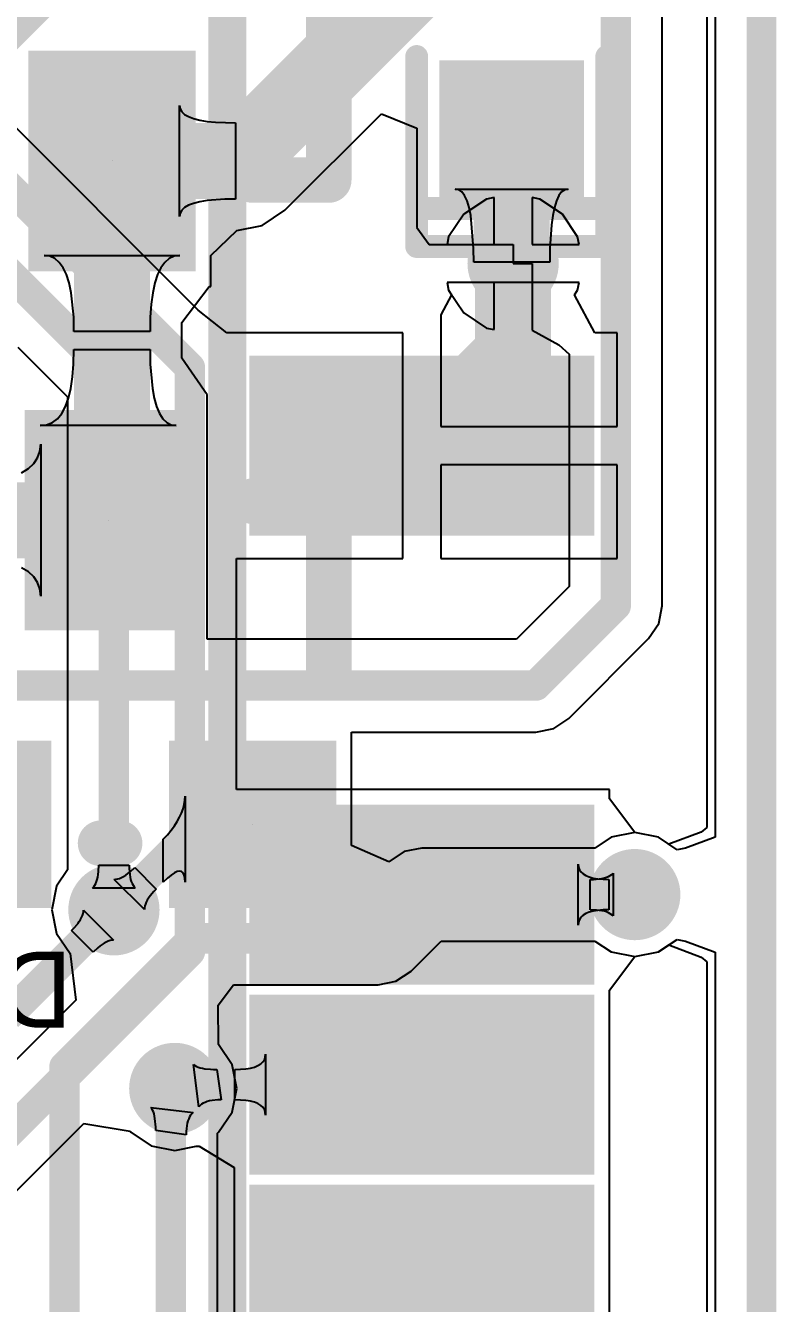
# Model space of a CAD drawing. Header units: millimetres. Extents: x -48 to 118, y -9 to 132.
# Drawn here: x 112.92 to 117.94, y 80.07 to 88.61 of the extents above; entities that cross this region are included whole.
import ezdxf

# ---------------------------------------------------------------- set-up
doc = ezdxf.new("R2010")
doc.units = ezdxf.units.MM
for name, color, linetype in [('BottomLayer', 5, 'Continuous'), ('BottomOverlay', 54, 'Continuous'), ('BottomPaste', 16, 'Continuous'), ('BottomSolder', 6, 'Continuous'), ('KeepOutLayer', 6, 'Continuous'), ('MultiLayer', 9, 'Continuous'), ('PadHoleLayer', 156, 'Continuous'), ('TopLayer', 1, 'Continuous'), ('TopOverlay', 2, 'Continuous'), ('TopPaste', 8, 'Continuous'), ('TopSolder', 216, 'Continuous'), ('ViaHoleLayer', 16, 'Continuous')]:
    doc.layers.add(name, color=color, linetype=linetype)

# ---------------------------------------------------------------- blocks, each defined once
blk = doc.blocks.new('U_SOT_23_3_B_45')
at = {"layer": 'BottomLayer'}
for points in [[(-0.4572, -0.4572), (0.4572, -0.4572), (-0.4572, 0.4572), (0.4572, 0.4572)], [(1.4478, -0.4572), (2.3622, -0.4572), (1.4478, 0.4572), (2.3622, 0.4572)], [(0.508, -2.667), (1.4224, -2.667), (0.508, -1.397), (1.4224, -1.397)]]:
    blk.add_solid(points, dxfattribs=at)
at = {"layer": 'BottomOverlay', "const_width": 0.3048}
for points in [[(0.889, 0.127), (1.016, 0.127)], [(-0.508, -2.159), (-0.508, -1.016)], [(2.413, -2.159), (2.413, -1.016)], [(-0.508, -2.159), (0, -2.159)], [(1.905, -2.159), (2.413, -2.159)]]:
    blk.add_lwpolyline(points, dxfattribs=at)
at = {"layer": 'BottomOverlay', "const_width": 0.1524}
for points in [[(0.8128, 0.127, 1), (0.9652, 0.127, 1)], [(0.9398, 0.127, 1), (1.0922, 0.127, 1)], [(-0.5842, -1.016, 1), (-0.4318, -1.016, 1)], [(2.3368, -1.016, 1), (2.4892, -1.016, 1)], [(-0.5842, -2.159, 1), (-0.4318, -2.159, 1)], [(-0.5842, -2.159, 1), (-0.4318, -2.159, 1)], [(-0.0762, -2.159, 1), (0.0762, -2.159, 1)], [(1.8288, -2.159, 1), (1.9812, -2.159, 1)], [(2.3368, -2.159, 1), (2.4892, -2.159, 1)], [(2.3368, -2.159, 1), (2.4892, -2.159, 1)]]:
    blk.add_lwpolyline(points, format="xyb", close=True, dxfattribs=at)
at = {"layer": 'BottomPaste'}
for points in [[(-0.4572, -0.4572), (0.4572, -0.4572), (-0.4572, 0.4572), (0.4572, 0.4572)], [(1.4478, -0.4572), (2.3622, -0.4572), (1.4478, 0.4572), (2.3622, 0.4572)], [(0.508, -2.667), (1.4224, -2.667), (0.508, -1.397), (1.4224, -1.397)]]:
    blk.add_solid(points, dxfattribs=at)
at = {"layer": 'BottomSolder'}
for points in [[(-0.5588, -0.5588), (0.5588, -0.5588), (-0.5588, 0.5588), (0.5588, 0.5588)], [(1.3462, -0.5588), (2.4638, -0.5588), (1.3462, 0.5588), (2.4638, 0.5588)], [(0.4064, -2.7686), (1.524, -2.7686), (0.4064, -1.2954), (1.524, -1.2954)]]:
    blk.add_solid(points, dxfattribs=at)
at = {"layer": 'PadHoleLayer'}
for points in [[(0, 0), (0, 0), (0, 0), (0, 0)], [(1.905, 0), (1.905, 0), (1.905, 0), (1.905, 0)], [(0.9652, -2.032), (0.9652, -2.032), (0.9652, -2.032), (0.9652, -2.032)]]:
    blk.add_lwpolyline(points, close=True, dxfattribs=at)
blk = doc.blocks.new('U_SOT_23_3_B_46')
at = {"layer": 'BottomLayer'}
for points in [[(-0.4572, -0.4572), (0.4572, -0.4572), (-0.4572, 0.4572), (0.4572, 0.4572)], [(1.4478, -0.4572), (2.3622, -0.4572), (1.4478, 0.4572), (2.3622, 0.4572)], [(0.508, -2.667), (1.4224, -2.667), (0.508, -1.397), (1.4224, -1.397)]]:
    blk.add_solid(points, dxfattribs=at)
at = {"layer": 'BottomOverlay', "const_width": 0.3048}
for points in [[(1.016, 0.127), (0.889, 0.127)], [(-0.508, -1.016), (-0.508, -2.159)], [(2.413, -1.016), (2.413, -2.159)], [(0, -2.159), (-0.508, -2.159)], [(2.413, -2.159), (1.905, -2.159)]]:
    blk.add_lwpolyline(points, dxfattribs=at)
at = {"layer": 'BottomOverlay', "const_width": 0.1524}
for points in [[(0.8128, 0.127, 1), (0.9652, 0.127, 1)], [(0.9398, 0.127, 1), (1.0922, 0.127, 1)], [(-0.5842, -1.016, 1), (-0.4318, -1.016, 1)], [(2.3368, -1.016, 1), (2.4892, -1.016, 1)], [(-0.5842, -2.159, 1), (-0.4318, -2.159, 1)], [(-0.5842, -2.159, 1), (-0.4318, -2.159, 1)], [(-0.0762, -2.159, 1), (0.0762, -2.159, 1)], [(1.8288, -2.159, 1), (1.9812, -2.159, 1)], [(2.3368, -2.159, 1), (2.4892, -2.159, 1)], [(2.3368, -2.159, 1), (2.4892, -2.159, 1)]]:
    blk.add_lwpolyline(points, format="xyb", close=True, dxfattribs=at)
at = {"layer": 'BottomPaste'}
for points in [[(-0.4572, -0.4572), (0.4572, -0.4572), (-0.4572, 0.4572), (0.4572, 0.4572)], [(1.4478, -0.4572), (2.3622, -0.4572), (1.4478, 0.4572), (2.3622, 0.4572)], [(0.508, -2.667), (1.4224, -2.667), (0.508, -1.397), (1.4224, -1.397)]]:
    blk.add_solid(points, dxfattribs=at)
at = {"layer": 'BottomSolder'}
for points in [[(-0.5588, -0.5588), (0.5588, -0.5588), (-0.5588, 0.5588), (0.5588, 0.5588)], [(1.3462, -0.5588), (2.4638, -0.5588), (1.3462, 0.5588), (2.4638, 0.5588)], [(0.4064, -2.7686), (1.524, -2.7686), (0.4064, -1.2954), (1.524, -1.2954)]]:
    blk.add_solid(points, dxfattribs=at)
at = {"layer": 'PadHoleLayer'}
for points in [[(0, 0), (0, 0), (0, 0), (0, 0)], [(1.905, 0), (1.905, 0), (1.905, 0), (1.905, 0)], [(0.9652, -2.032), (0.9652, -2.032), (0.9652, -2.032), (0.9652, -2.032)]]:
    blk.add_lwpolyline(points, close=True, dxfattribs=at)
blk = doc.blocks.new('D_LED0603G_B_47')
at = {"layer": 'BottomLayer'}
for points in [[(-0.381, -0.381), (0.381, -0.381), (-0.381, 0.381), (0.381, 0.381)], [(1.143, -0.381), (1.905, -0.381), (1.143, 0.381), (1.905, 0.381)]]:
    blk.add_solid(points, dxfattribs=at)
at = {"layer": 'BottomOverlay', "const_width": 0.1524}
for points in [[(-0.635, -0.635), (-0.635, 0.635)], [(0.381, 0.635), (-0.635, 0.635)], [(2.286, 0.635), (1.016, 0.635)], [(2.032, -0.635), (2.032, 0.635)], [(2.286, -0.635), (2.286, 0.635)], [(0.381, -0.635), (-0.635, -0.635)], [(2.286, -0.635), (1.016, -0.635)]]:
    blk.add_lwpolyline(points, dxfattribs=at)
at = {"layer": 'BottomOverlay', "const_width": 0.0762}
for points in [[(-0.6731, 0.635, 1), (-0.5969, 0.635, 1)], [(-0.6731, 0.635, 1), (-0.5969, 0.635, 1)], [(0.3429, 0.635, 1), (0.4191, 0.635, 1)], [(0.9779, 0.635, 1), (1.0541, 0.635, 1)], [(1.9939, 0.635, 1), (2.0701, 0.635, 1)], [(2.2479, 0.635, 1), (2.3241, 0.635, 1)], [(2.2479, 0.635, 1), (2.3241, 0.635, 1)], [(-0.6731, -0.635, 1), (-0.5969, -0.635, 1)], [(-0.6731, -0.635, 1), (-0.5969, -0.635, 1)], [(0.3429, -0.635, 1), (0.4191, -0.635, 1)], [(0.9779, -0.635, 1), (1.0541, -0.635, 1)], [(1.9939, -0.635, 1), (2.0701, -0.635, 1)], [(2.2479, -0.635, 1), (2.3241, -0.635, 1)], [(2.2479, -0.635, 1), (2.3241, -0.635, 1)]]:
    blk.add_lwpolyline(points, format="xyb", close=True, dxfattribs=at)
at = {"layer": 'BottomPaste'}
for points in [[(-0.381, -0.381), (0.381, -0.381), (-0.381, 0.381), (0.381, 0.381)], [(1.143, -0.381), (1.905, -0.381), (1.143, 0.381), (1.905, 0.381)]]:
    blk.add_solid(points, dxfattribs=at)
at = {"layer": 'BottomSolder'}
for points in [[(-0.4826, -0.4826), (0.4826, -0.4826), (-0.4826, 0.4826), (0.4826, 0.4826)], [(1.0414, -0.4826), (2.0066, -0.4826), (1.0414, 0.4826), (2.0066, 0.4826)]]:
    blk.add_solid(points, dxfattribs=at)
blk = doc.blocks.new('A33_CORE2_52')
at = {"layer": 'TopLayer'}
for points in [[(58.95, 2.5), (61.05, 2.5), (58.95, 3.5), (61.05, 3.5)], [(58.95, -0.5), (61.05, -0.5), (58.95, 0.5), (61.05, 0.5)], [(58.95, -1.77), (61.05, -1.77), (58.95, -0.77), (61.05, -0.77)], [(58.95, -3.04), (61.05, -3.04), (58.95, -2.04), (61.05, -2.04)]]:
    blk.add_solid(points, dxfattribs=at)
at = {"layer": 'TopOverlay', "const_width": 0.254}
blk.add_lwpolyline([(58.7, -30.765), (58.7, 6.635)], dxfattribs=at)
at = {"layer": 'TopPaste'}
for points in [[(58.95, 2.5), (61.05, 2.5), (58.95, 3.5), (61.05, 3.5)], [(58.95, -0.5), (61.05, -0.5), (58.95, 0.5), (61.05, 0.5)], [(58.95, -1.77), (61.05, -1.77), (58.95, -0.77), (61.05, -0.77)], [(58.95, -3.04), (61.05, -3.04), (58.95, -2.04), (61.05, -2.04)]]:
    blk.add_solid(points, dxfattribs=at)
at = {"layer": 'TopSolder'}
for points in [[(58.8484, 2.3984), (61.1516, 2.3984), (58.8484, 3.6016), (61.1516, 3.6016)], [(58.8484, -0.6016), (61.1516, -0.6016), (58.8484, 0.6016), (61.1516, 0.6016)], [(58.8484, -1.8716), (61.1516, -1.8716), (58.8484, -0.6684), (61.1516, -0.6684)], [(58.8484, -3.1416), (61.1516, -3.1416), (58.8484, -1.9384), (61.1516, -1.9384)]]:
    blk.add_solid(points, dxfattribs=at)

msp = doc.modelspace()

# ---------------------------------------------------------------- linework, layer by layer
at = {"layer": 'BottomLayer'}
for p, q in [((117.5298, 92.9579), (117.5298, 83.1884)), ((117.475, 92.8758), (117.475, 83.2525)), ((117.1762, 84.7344), (117.1762, 91.7702)), ((117.1762, 84.7344), (117.1762, 91.7702)), ((113.9509, 87.3347), (113.9509, 88.0779)), ((113.9509, 88.0779), (113.9546, 88.0556)), ((113.9546, 88.0556), (113.9659, 88.0356)), ((113.9659, 88.0356), (113.9846, 88.0179)), ((113.9846, 88.0179), (114.0108, 88.0027)), ((114.0108, 88.0027), (114.0445, 87.9897)), ((114.0445, 87.9897), (114.0858, 87.9791)), ((114.0858, 87.9791), (114.1345, 87.9709)), ((114.1345, 87.9709), (114.1907, 87.965)), ((114.1907, 87.965), (114.3255, 87.9603)), ((114.3255, 87.9603), (114.3255, 87.4523)), ((114.6551, 87.3767), (115.3007, 88.0223)), ((114.6551, 87.3767), (115.3007, 88.0223)), ((115.3007, 88.0223), (115.5354, 87.9251)), ((115.3007, 88.0223), (115.5354, 87.9251)), ((115.5354, 87.9251), (115.5354, 87.2617)), ((115.5354, 87.9251), (115.5354, 87.2617)), ((114.2543, 87.4511), (114.1345, 87.4417)), ((114.3255, 87.4523), (114.2543, 87.4511)), ((115.816, 87.5138), (115.7925, 87.5187)), ((115.7925, 87.5187), (116.5484, 87.5187)), ((115.8371, 87.4992), (115.816, 87.5138)), ((115.8557, 87.4747), (115.8371, 87.4992)), ((115.8718, 87.4405), (115.8557, 87.4747)), ((116.4852, 87.4747), (116.469, 87.4405)), ((116.5037, 87.4992), (116.4852, 87.4747)), ((116.5248, 87.5138), (116.5037, 87.4992)), ((116.5484, 87.5187), (116.5248, 87.5138)), ((113.9659, 87.3771), (113.9546, 87.3571)), ((113.9846, 87.3947), (113.9659, 87.3771)), ((114.0108, 87.41), (113.9846, 87.3947)), ((114.0445, 87.4229), (114.0108, 87.41)), ((114.0858, 87.4335), (114.0445, 87.4229)), ((114.1345, 87.4417), (114.0858, 87.4335)), ((114.5039, 87.2756), (114.6551, 87.3767)), ((114.5039, 87.2756), (114.6551, 87.3767)), ((115.8854, 87.3964), (115.8718, 87.4405)), ((115.8966, 87.3426), (115.8854, 87.3964)), ((116.4554, 87.3964), (116.4442, 87.3426)), ((116.469, 87.4405), (116.4554, 87.3964)), ((113.9546, 87.3571), (113.9509, 87.3347)), ((114.3337, 87.2418), (114.5039, 87.2756)), ((114.3337, 87.2418), (114.5039, 87.2756)), ((115.9152, 87.1225), (115.8966, 87.3426)), ((116.4356, 87.279), (116.4257, 87.1225)), ((116.4442, 87.3426), (116.4356, 87.279)), ((114.1611, 87.0744), (114.3337, 87.2418)), ((114.1611, 87.0744), (114.3337, 87.2418)), ((115.5354, 87.2617), (115.5354, 87.2617)), ((115.5354, 87.2617), (115.6197, 87.1474)), ((115.5354, 87.2617), (115.5354, 87.2617)), ((115.5354, 87.2617), (115.6197, 87.1474)), ((115.6197, 87.1474), (116.1796, 87.1474)), ((115.6197, 87.1474), (116.1796, 87.1474)), ((115.9164, 87.0296), (115.9152, 87.1225)), ((116.1796, 87.1474), (116.1796, 87.0204)), ((116.1796, 87.1474), (116.1796, 87.0204)), ((116.4257, 87.1225), (116.4244, 87.0296)), ((113.0837, 87.0693), (113.0456, 87.0744)), ((113.0456, 87.0744), (113.9539, 87.0744)), ((113.1177, 87.054), (113.0837, 87.0693)), ((113.1477, 87.0286), (113.1177, 87.054)), ((113.1737, 86.9931), (113.1477, 87.0286)), ((113.8519, 87.0286), (113.8258, 86.9931)), ((113.8819, 87.054), (113.8519, 87.0286)), ((113.9159, 87.0693), (113.8819, 87.054)), ((113.9539, 87.0744), (113.9159, 87.0693)), ((114.1602, 86.8681), (114.1611, 87.0744)), ((114.1602, 86.8681), (114.1611, 87.0744)), ((116.4244, 87.0296), (115.9164, 87.0296)), ((116.1796, 87.0204), (116.3066, 87.0204)), ((116.1796, 87.0204), (116.3066, 87.0204)), ((116.3066, 87.0204), (116.3066, 86.575)), ((116.3066, 87.0204), (116.3066, 86.575)), ((113.1957, 86.9474), (113.1737, 86.9931)), ((113.2138, 86.8915), (113.1957, 86.9474)), ((113.8038, 86.9474), (113.7858, 86.8915)), ((113.8258, 86.9931), (113.8038, 86.9474)), ((113.2278, 86.8254), (113.2138, 86.8915)), ((113.7858, 86.8915), (113.7718, 86.8254)), ((113.9659, 86.6266), (114.1497, 86.8681)), ((113.9659, 86.6266), (114.1497, 86.8681)), ((114.1497, 86.8681), (114.1602, 86.8681)), ((114.1497, 86.8681), (114.1602, 86.8681)), ((116.0526, 86.8934), (115.7387, 86.8934)), ((115.7387, 86.8934), (115.7489, 86.842)), ((116.0526, 86.8934), (115.7387, 86.8934)), ((115.7387, 86.8934), (115.7489, 86.842)), ((116.0526, 86.5795), (116.0526, 86.8934)), ((116.0526, 86.5795), (116.0526, 86.8934)), ((113.2438, 86.6629), (113.2278, 86.8254)), ((113.7718, 86.8254), (113.7618, 86.7492)), ((115.7489, 86.842), (115.85, 86.6908)), ((115.7489, 86.842), (115.85, 86.6908)), ((113.7618, 86.7492), (113.7558, 86.6629)), ((115.85, 86.6908), (116.0012, 86.5897)), ((115.85, 86.6908), (116.0012, 86.5897)), ((113.2458, 86.5664), (113.2438, 86.6629)), ((113.7558, 86.6629), (113.7538, 86.5664)), ((113.9659, 86.388), (113.9659, 86.6266)), ((113.9659, 86.388), (113.9659, 86.6266)), ((116.0012, 86.5897), (116.0526, 86.5795)), ((116.0012, 86.5897), (116.0526, 86.5795)), ((113.7538, 86.5664), (113.2458, 86.5664)), ((116.3066, 86.575), (116.4855, 86.4768)), ((116.3066, 86.575), (116.4855, 86.4768)), ((113.2435, 86.3493), (113.2458, 86.4459)), ((113.2458, 86.4459), (113.7538, 86.4459)), ((113.7538, 86.4459), (113.7555, 86.3493)), ((116.4855, 86.4768), (116.5546, 86.4156)), ((116.4855, 86.4768), (116.5546, 86.4156)), ((113.2368, 86.263), (113.2435, 86.3493)), ((113.7555, 86.3493), (113.7695, 86.1868)), ((114.1348, 86.1441), (113.9659, 86.388)), ((114.1348, 86.1441), (113.9659, 86.388)), ((116.5546, 86.4156), (116.5546, 84.8631)), ((116.5546, 86.4156), (116.5546, 84.8631)), ((113.2255, 86.1868), (113.2368, 86.263)), ((113.2097, 86.1207), (113.2255, 86.1868)), ((113.7695, 86.1868), (113.7817, 86.1207)), ((113.1894, 86.0649), (113.2097, 86.1207)), ((113.7817, 86.1207), (113.7975, 86.0649)), ((114.1357, 85.9379), (114.1348, 86.1441)), ((114.1348, 86.1441), (114.1348, 86.1441)), ((114.1357, 85.9379), (114.1348, 86.1441)), ((114.1348, 86.1441), (114.1348, 86.1441)), ((113.1353, 85.9836), (113.1646, 86.0191)), ((113.1646, 86.0191), (113.1894, 86.0649)), ((113.7975, 86.0649), (113.8167, 86.0191)), ((113.8167, 86.0191), (113.8394, 85.9836)), ((113.0202, 85.9379), (113.0631, 85.9429)), ((113.9285, 85.9379), (113.0202, 85.9379)), ((113.0631, 85.9429), (113.1014, 85.9582)), ((113.1014, 85.9582), (113.1353, 85.9836)), ((113.8394, 85.9836), (113.8656, 85.9582)), ((113.8656, 85.9582), (113.8953, 85.9429)), ((113.8953, 85.9429), (113.9285, 85.9379)), ((114.1348, 85.9332), (114.1357, 85.9379)), ((114.1348, 85.9332), (114.1357, 85.9379)), ((114.1348, 85.8901), (114.1348, 85.9332)), ((114.1348, 85.8901), (114.1348, 85.9332)), ((114.1348, 84.5118), (114.1348, 85.8901)), ((114.1348, 84.5118), (114.1348, 85.8901)), ((113.0028, 85.7225), (113.0182, 85.7656)), ((113.0182, 85.7656), (113.0233, 85.8139)), ((113.0233, 85.8139), (113.0233, 84.7979)), ((112.8955, 85.6234), (112.9415, 85.6513)), ((112.9415, 85.6513), (112.9773, 85.6844)), ((112.9773, 85.6844), (113.0028, 85.7225)), ((112.9415, 84.9605), (112.8955, 84.9884)), ((112.9773, 84.9274), (112.9415, 84.9605)), ((113.0028, 84.8893), (112.9773, 84.9274)), ((113.0182, 84.8462), (113.0028, 84.8893)), ((113.0233, 84.7979), (113.0182, 84.8462)), ((116.5546, 84.8631), (116.2033, 84.5118)), ((116.5546, 84.8631), (116.2033, 84.5118)), ((117.1525, 84.6155), (117.1762, 84.7344)), ((117.1525, 84.6155), (117.1762, 84.7344)), ((117.0851, 84.5147), (117.1525, 84.6155)), ((117.0851, 84.5147), (117.1525, 84.6155)), ((116.2033, 84.5118), (114.1348, 84.5118)), ((116.2033, 84.5118), (114.1348, 84.5118)), ((116.5517, 83.9813), (117.0851, 84.5147)), ((116.5517, 83.9813), (117.0851, 84.5147)), ((116.4509, 83.9139), (116.5517, 83.9813)), ((116.4509, 83.9139), (116.5517, 83.9813)), ((115.1, 83.1327), (115.1, 83.8902)), ((115.1, 83.8902), (116.332, 83.8902)), ((115.1, 83.1327), (115.1, 83.8902)), ((115.1, 83.8902), (116.332, 83.8902)), ((116.332, 83.8902), (116.4509, 83.9139)), ((116.332, 83.8902), (116.4509, 83.9139)), ((113.9826, 83.4061), (113.987, 83.4344)), ((113.987, 83.4344), (113.9885, 83.4626)), ((113.9885, 83.4626), (113.9885, 82.8879)), ((113.9518, 83.3204), (113.965, 83.3491)), ((113.965, 83.3491), (113.9753, 83.3777)), ((113.9753, 83.3777), (113.9826, 83.4061)), ((113.8946, 83.2337), (113.9166, 83.2627)), ((113.9166, 83.2627), (113.9356, 83.2916)), ((113.9356, 83.2916), (113.9518, 83.3204)), ((113.8417, 83.1752), (113.8696, 83.2045)), ((113.8417, 82.8879), (113.8417, 83.1752)), ((113.8696, 83.2045), (113.8946, 83.2337)), ((116.8338, 83.1868), (116.726, 83.1148)), ((116.8338, 83.1868), (116.726, 83.1148)), ((116.9924, 83.2184), (116.8338, 83.1868)), ((116.9924, 83.2184), (116.8338, 83.1868)), ((117.151, 83.1868), (116.9924, 83.2184)), ((117.151, 83.1868), (116.9924, 83.2184)), ((117.2758, 83.1034), (117.151, 83.1868)), ((117.221, 83.14), (117.151, 83.1868)), ((117.4369, 83.2213), (117.221, 83.14)), ((117.5298, 83.1884), (117.3324, 83.1145)), ((117.475, 83.2525), (117.4369, 83.2213)), ((115.3503, 83.0238), (115.1, 83.1327)), ((115.3503, 83.0238), (115.1, 83.1327)), ((115.4511, 83.0911), (115.3503, 83.0238)), ((115.4511, 83.0911), (115.3503, 83.0238)), ((115.57, 83.1148), (115.4511, 83.0911)), ((115.57, 83.1148), (115.4511, 83.0911)), ((116.726, 83.1148), (115.57, 83.1148)), ((116.726, 83.1148), (115.57, 83.1148)), ((117.3324, 83.1145), (117.2758, 83.1034)), ((113.5508, 82.9125), (113.5638, 82.918)), ((113.5638, 82.918), (113.5773, 82.9251)), ((113.5773, 82.9251), (113.5912, 82.9339)), ((113.5912, 82.9339), (113.6055, 82.9442)), ((113.6055, 82.9442), (113.6204, 82.9562)), ((113.6204, 82.9562), (113.6514, 82.9849)), ((113.6514, 82.9849), (113.7951, 82.8412)), ((113.8946, 82.9348), (113.8696, 82.9143)), ((113.9166, 82.9495), (113.8946, 82.9348)), ((113.9356, 82.9583), (113.9166, 82.9495)), ((113.9518, 82.9612), (113.9356, 82.9583)), ((113.965, 82.9583), (113.9518, 82.9612)), ((113.9753, 82.9495), (113.965, 82.9583)), ((113.9826, 82.9348), (113.9753, 82.9495)), ((113.987, 82.9143), (113.9826, 82.9348)), ((116.7892, 82.9158), (116.8037, 82.9202)), ((116.8037, 82.9202), (116.8168, 82.9255)), ((116.8168, 82.9255), (116.8284, 82.9316)), ((116.8284, 82.9316), (116.8386, 82.9385)), ((116.8386, 82.9385), (116.8473, 82.9462)), ((116.8473, 82.9462), (116.8473, 82.6618)), ((113.5146, 82.9056), (113.5262, 82.9063)), ((113.7158, 82.7044), (113.5146, 82.9056)), ((113.5262, 82.9063), (113.5383, 82.9086)), ((113.5383, 82.9086), (113.5508, 82.9125)), ((113.7951, 82.8412), (113.7799, 82.8255)), ((113.8696, 82.9143), (113.8417, 82.8879)), ((113.9885, 82.8879), (113.987, 82.9143)), ((116.6945, 82.9056), (116.7164, 82.906)), ((116.6945, 82.7024), (116.6945, 82.9056)), ((116.7164, 82.906), (116.7557, 82.9093)), ((116.7557, 82.9093), (116.7732, 82.9121)), ((116.7732, 82.9121), (116.7892, 82.9158)), ((113.7282, 82.7536), (113.7227, 82.7406)), ((113.7353, 82.7671), (113.7282, 82.7536)), ((113.7441, 82.781), (113.7353, 82.7671)), ((113.7544, 82.7953), (113.7441, 82.781)), ((113.7799, 82.8255), (113.7544, 82.7953)), ((113.297, 82.6512), (113.3025, 82.6642)), ((113.3025, 82.6642), (113.3064, 82.6767)), ((113.3064, 82.6767), (113.3087, 82.6888)), ((113.3087, 82.6888), (113.3094, 82.7004)), ((113.3094, 82.7004), (113.5106, 82.4992)), ((113.7165, 82.716), (113.7158, 82.7044)), ((113.7188, 82.7281), (113.7165, 82.716)), ((113.7227, 82.7406), (113.7188, 82.7281)), ((116.7368, 82.7008), (116.6945, 82.7024)), ((116.7557, 82.6987), (116.7368, 82.7008)), ((116.7732, 82.6959), (116.7557, 82.6987)), ((116.7892, 82.6922), (116.7732, 82.6959)), ((116.8037, 82.6878), (116.7892, 82.6922)), ((116.8168, 82.6825), (116.8037, 82.6878)), ((116.8284, 82.6764), (116.8168, 82.6825)), ((116.8386, 82.6695), (116.8284, 82.6764)), ((116.8473, 82.6618), (116.8386, 82.6695)), ((113.2301, 82.5636), (113.2453, 82.5793)), ((113.2453, 82.5793), (113.2708, 82.6095)), ((113.2708, 82.6095), (113.2811, 82.6238)), ((113.2811, 82.6238), (113.2899, 82.6377)), ((113.2899, 82.6377), (113.297, 82.6512)), ((113.3738, 82.4199), (113.2301, 82.5636)), ((113.4744, 82.4923), (113.4614, 82.4868)), ((113.4869, 82.4962), (113.4744, 82.4923)), ((113.499, 82.4985), (113.4869, 82.4962)), ((113.5106, 82.4992), (113.499, 82.4985)), ((115.4976, 82.2922), (115.6987, 82.4932)), ((115.4976, 82.2922), (115.6987, 82.4932)), ((115.6987, 82.4932), (116.726, 82.4932)), ((115.6987, 82.4932), (116.726, 82.4932)), ((116.726, 82.4932), (116.8338, 82.4212)), ((116.726, 82.4932), (116.8338, 82.4212)), ((117.151, 82.4212), (117.2758, 82.5046)), ((117.2758, 82.5046), (117.3324, 82.4935)), ((117.3324, 82.4935), (117.5298, 82.4196)), ((113.4048, 82.4486), (113.3738, 82.4199)), ((113.4197, 82.4606), (113.4048, 82.4486)), ((113.434, 82.4709), (113.4197, 82.4606)), ((113.4479, 82.4797), (113.434, 82.4709)), ((113.4614, 82.4868), (113.4479, 82.4797)), ((116.8338, 82.4212), (116.9924, 82.3896)), ((116.8338, 82.4212), (116.9924, 82.3896)), ((116.9924, 82.3896), (117.151, 82.4212)), ((116.9924, 82.3896), (117.151, 82.4212)), ((117.151, 82.4212), (117.221, 82.468)), ((117.221, 82.468), (117.4369, 82.3867)), ((117.5298, 82.4196), (117.5298, 48.2986)), ((117.4369, 82.3867), (117.475, 82.3555)), ((117.475, 82.3555), (117.475, 48.3974)), ((115.3968, 82.2248), (115.4976, 82.2922)), ((115.3968, 82.2248), (115.4976, 82.2922)), ((114.2098, 82.0647), (114.3118, 82.2011)), ((114.2098, 82.0647), (114.3118, 82.2011)), ((114.3118, 82.2011), (115.2779, 82.2011)), ((114.3118, 82.2011), (115.2779, 82.2011)), ((115.2779, 82.2011), (115.3968, 82.2248)), ((115.2779, 82.2011), (115.3968, 82.2248)), ((114.212, 81.8016), (114.2098, 82.0647)), ((114.212, 81.8016), (114.2098, 82.0647)), ((114.3018, 81.6672), (114.212, 81.8016)), ((114.3018, 81.6672), (114.212, 81.8016)), ((114.3334, 81.5086), (114.3018, 81.6672)), ((114.3334, 81.5086), (114.3018, 81.6672)), ((114.3018, 81.35), (114.3334, 81.5086)), ((114.3018, 81.35), (114.3334, 81.5086)), ((113.7659, 81.3735), (113.7597, 81.3824)), ((113.7597, 81.3824), (114.042, 81.3468)), ((113.7714, 81.3632), (113.7659, 81.3735)), ((113.7762, 81.3514), (113.7714, 81.3632)), ((113.7804, 81.3382), (113.7762, 81.3514)), ((113.7839, 81.3235), (113.7804, 81.3382)), ((113.7868, 81.3073), (113.7839, 81.3235)), ((113.7917, 81.2501), (113.7868, 81.3073)), ((114.012, 81.306), (114.0069, 81.2919)), ((114.0181, 81.3185), (114.012, 81.306)), ((114.0251, 81.3295), (114.0181, 81.3185)), ((114.0331, 81.339), (114.0251, 81.3295)), ((114.042, 81.3468), (114.0331, 81.339)), ((114.212, 81.2156), (114.3018, 81.35)), ((114.212, 81.2156), (114.3018, 81.35)), ((113.792, 81.2281), (113.7917, 81.2501)), ((113.9952, 81.1983), (113.792, 81.2281)), ((113.9957, 81.2201), (113.9952, 81.1983)), ((113.9971, 81.2404), (113.9957, 81.2201)), ((113.9994, 81.2591), (113.9971, 81.2404)), ((114.0027, 81.2763), (113.9994, 81.2591)), ((114.0069, 81.2919), (114.0027, 81.2763)), ((114.2044, 81.2105), (114.212, 81.2156)), ((114.2044, 81.2105), (114.212, 81.2156)), ((114.2044, 78.4606), (114.2044, 81.2105)), ((114.2044, 78.4606), (114.2044, 81.2105))]:
    msp.add_line(p, q, dxfattribs=at)
for points, const_width in [([(116.8654, 84.7344), (116.8654, 91.7702)], 0.2032), ([(112.2172, 87.947), (114.0085, 89.7383)], 0.2032), ([(114.3255, 87.7063), (116.0399, 89.4207)], 0.508), ([(116.1704, 87.0296), (116.1704, 87.8967)], 0.508), ([(113.4998, 85.3313), (113.4998, 87.7063)], 0.508), ([(113.4998, 87.7063), (114.3255, 87.7063)], 0.508), ([(116.1704, 87.0296), (116.1796, 87.0204)], 0.508), ([(113.4744, 85.3059), (113.4998, 85.3313)], 0.508), ([(110.2232, 85.3059), (113.4744, 85.3059)], 0.508), ([(116.332, 84.201), (116.8654, 84.7344)], 0.2032), ([(112.0901, 84.201), (116.332, 84.201)], 0.2032), ([(113.5126, 82.7024), (114.0841, 83.2739)], 0.2032), ([(114.0841, 83.2739), (114.4396, 83.2739)], 0.2032), ([(115.2779, 82.5119), (115.57, 82.804)], 0.2032), ([(115.57, 82.804), (116.9924, 82.804)], 0.2032), ([(112.8014, 81.9912), (113.5126, 82.7024)], 0.2032), ([(113.1824, 81.6538), (114.0405, 82.5119)], 0.2032), ([(114.0405, 82.5119), (115.2779, 82.5119)], 0.2032), ([(113.1824, 78.4098), (113.1824, 81.6538)], 0.2032), ([(113.8936, 81.4832), (113.919, 81.5086)], 0.2032), ([(113.8936, 78.4606), (113.8936, 81.4832)], 0.2032)]:
    msp.add_lwpolyline(points, dxfattribs=dict(at, const_width=const_width))
for points, const_width in [([(116.0434, 87.8967, 1), (116.2974, 87.8967, 1)], 0.254), ([(113.3728, 87.7063, 1), (113.6268, 87.7063, 1)], 0.254), ([(113.3728, 87.7063, 1), (113.6268, 87.7063, 1)], 0.254), ([(114.1985, 87.7063, 1), (114.4525, 87.7063, 1)], 0.254), ([(114.1985, 87.7063, 1), (114.4525, 87.7063, 1)], 0.254), ([(116.0434, 87.0296, 1), (116.2974, 87.0296, 1)], 0.254), ([(116.0434, 87.0296, 1), (116.2974, 87.0296, 1)], 0.254), ([(116.0526, 87.0204, 1), (116.3066, 87.0204, 1)], 0.254), ([(116.078, 87.0204, 1), (116.2812, 87.0204, 1)], 0.2032), ([(113.3728, 85.3313, 1), (113.6268, 85.3313, 1)], 0.254), ([(113.3728, 85.3313, 1), (113.6268, 85.3313, 1)], 0.254), ([(113.3474, 85.3059, 1), (113.6014, 85.3059, 1)], 0.254), ([(113.3474, 85.3059, 1), (113.6014, 85.3059, 1)], 0.254), ([(116.8146, 84.7344, 1), (116.9162, 84.7344, 1)], 0.1016), ([(116.8146, 84.7344, 1), (116.9162, 84.7344, 1)], 0.1016), ([(116.2812, 84.201, 1), (116.3828, 84.201, 1)], 0.1016), ([(116.2812, 84.201, 1), (116.3828, 84.201, 1)], 0.1016), ([(114.0333, 83.2739, 1), (114.1349, 83.2739, 1)], 0.1016), ([(114.0333, 83.2739, 1), (114.1349, 83.2739, 1)], 0.1016), ([(114.3888, 83.2739, 1), (114.4904, 83.2739, 1)], 0.1016), ([(116.8908, 82.804, 1), (117.094, 82.804, 1)], 0.2032), ([(113.411, 82.7024, 1), (113.6142, 82.7024, 1)], 0.2032), ([(115.5192, 82.804, 1), (115.6208, 82.804, 1)], 0.1016), ([(115.5192, 82.804, 1), (115.6208, 82.804, 1)], 0.1016), ([(116.9416, 82.804, 1), (117.0432, 82.804, 1)], 0.1016), ([(113.4618, 82.7024, 1), (113.5634, 82.7024, 1)], 0.1016), ([(113.4618, 82.7024, 1), (113.5634, 82.7024, 1)], 0.1016), ([(113.9897, 82.5119, 1), (114.0913, 82.5119, 1)], 0.1016), ([(113.9897, 82.5119, 1), (114.0913, 82.5119, 1)], 0.1016), ([(115.2271, 82.5119, 1), (115.3287, 82.5119, 1)], 0.1016), ([(115.2271, 82.5119, 1), (115.3287, 82.5119, 1)], 0.1016), ([(113.1316, 81.6538, 1), (113.2332, 81.6538, 1)], 0.1016), ([(113.1316, 81.6538, 1), (113.2332, 81.6538, 1)], 0.1016), ([(113.8174, 81.5086, 1), (114.0206, 81.5086, 1)], 0.2032), ([(113.8428, 81.4832, 1), (113.9444, 81.4832, 1)], 0.1016), ([(113.8428, 81.4832, 1), (113.9444, 81.4832, 1)], 0.1016), ([(113.8682, 81.5086, 1), (113.9698, 81.5086, 1)], 0.1016)]:
    msp.add_lwpolyline(points, format="xyb", close=True, dxfattribs=dict(at, const_width=const_width))
at = {"layer": 'BottomSolder', "const_width": 0.3048}
for points in [[(116.0272, 87.0204, 1), (116.332, 87.0204, 1)], [(116.84, 82.804, 1), (117.1448, 82.804, 1)], [(113.3602, 82.7024, 1), (113.665, 82.7024, 1)], [(113.7666, 81.5086, 1), (114.0714, 81.5086, 1)]]:
    msp.add_lwpolyline(points, format="xyb", close=True, dxfattribs=at)
at = {"layer": 'KeepOutLayer', "const_width": 0.2}
msp.add_lwpolyline([(117.839, 45.085), (117.839, 98.806)], dxfattribs=at)
at = {"layer": 'MultiLayer', "const_width": 0.2032}
for points in [[(116.078, 87.0204, 1), (116.2812, 87.0204, 1)], [(116.8908, 82.804, 1), (117.094, 82.804, 1)], [(113.411, 82.7024, 1), (113.6142, 82.7024, 1)], [(113.8174, 81.5086, 1), (114.0206, 81.5086, 1)]]:
    msp.add_lwpolyline(points, format="xyb", close=True, dxfattribs=at)
at = {"layer": 'TopLayer'}
for p, q in [((117.5298, 92.9579), (117.5298, 83.1884)), ((114.075, 86.7102), (112.147, 88.6383)), ((116.0012, 87.4511), (115.85, 87.35)), ((116.0526, 87.4613), (116.0012, 87.4511)), ((116.0526, 87.1474), (116.0526, 87.4613)), ((116.358, 87.4511), (116.3066, 87.4613)), ((116.3066, 87.4613), (116.3066, 87.1474)), ((116.5092, 87.35), (116.358, 87.4511)), ((115.85, 87.35), (115.7489, 87.1988)), ((116.6103, 87.1988), (116.5092, 87.35)), ((115.7489, 87.1988), (115.7387, 87.1474)), ((116.6205, 87.1474), (116.6103, 87.1988)), ((115.7387, 87.1474), (116.0526, 87.1474)), ((116.3066, 87.1474), (116.6205, 87.1474)), ((116.6205, 86.8934), (115.7387, 86.8934)), ((115.7387, 86.8934), (115.7489, 86.842)), ((116.6103, 86.842), (116.6205, 86.8934)), ((115.769, 86.812), (115.697, 86.6773)), ((115.7489, 86.842), (115.769, 86.812)), ((116.5902, 86.812), (116.6103, 86.842)), ((116.726, 86.558), (116.5902, 86.812)), ((114.266, 86.558), (114.075, 86.7102)), ((115.697, 86.6773), (115.697, 85.931)), ((115.443, 86.558), (114.266, 86.558)), ((115.443, 85.804), (115.443, 86.558)), ((116.874, 86.558), (116.726, 86.558)), ((116.874, 85.931), (116.874, 86.558)), ((112.8703, 86.4612), (113.2018, 86.1297)), ((113.2018, 86.1297), (113.2018, 82.9688)), ((115.697, 85.931), (116.874, 85.931)), ((115.443, 85.05), (115.443, 85.804)), ((116.874, 85.677), (115.697, 85.677)), ((115.697, 85.677), (115.697, 85.05)), ((116.874, 85.05), (116.874, 85.677)), ((114.3314, 83.5072), (114.3314, 85.05)), ((114.3314, 85.05), (115.443, 85.05)), ((115.697, 85.05), (116.874, 85.05)), ((116.8232, 83.5072), (114.3314, 83.5072)), ((116.8232, 83.4437), (116.8232, 83.5072)), ((116.9924, 83.2184), (116.8232, 83.4437)), ((117.151, 83.1868), (116.9924, 83.2184)), ((117.2758, 83.1034), (117.151, 83.1868)), ((117.5298, 83.1884), (117.3324, 83.1145)), ((117.3324, 83.1145), (117.2758, 83.1034)), ((116.6139, 82.6008), (116.6139, 83.0072)), ((116.6139, 83.0072), (116.616, 82.9879)), ((113.2018, 82.9688), (113.1298, 82.861)), ((113.4008, 82.9056), (113.4045, 82.9216)), ((113.4045, 82.9216), (113.4073, 82.9391)), ((113.4073, 82.9391), (113.4094, 82.958)), ((113.4094, 82.958), (113.411, 83.0003)), ((113.411, 83.0003), (113.6142, 83.0003)), ((113.6142, 83.0003), (113.6146, 82.9784)), ((113.6146, 82.9784), (113.6179, 82.9391)), ((113.6179, 82.9391), (113.6207, 82.9216)), ((113.6207, 82.9216), (113.6244, 82.9056)), ((116.616, 82.9879), (116.6222, 82.9706)), ((116.6222, 82.9706), (116.6325, 82.9554)), ((116.6325, 82.9554), (116.6469, 82.9422)), ((116.6469, 82.9422), (116.6655, 82.931)), ((116.6655, 82.931), (116.6882, 82.9219)), ((116.6882, 82.9219), (116.715, 82.9147)), ((116.7892, 82.9158), (116.8037, 82.9202)), ((116.8037, 82.9202), (116.8168, 82.9255)), ((116.8168, 82.9255), (116.8284, 82.9316)), ((116.8284, 82.9316), (116.8386, 82.9385)), ((116.8386, 82.9385), (116.8473, 82.9462)), ((116.8473, 82.9462), (116.8473, 82.6618)), ((113.1298, 82.861), (113.0982, 82.7024)), ((113.3704, 82.8475), (113.3781, 82.8562)), ((113.6548, 82.8475), (113.3704, 82.8475)), ((113.3781, 82.8562), (113.385, 82.8664)), ((113.385, 82.8664), (113.3911, 82.878)), ((113.3911, 82.878), (113.3964, 82.8911)), ((113.3964, 82.8911), (113.4008, 82.9056)), ((113.6244, 82.9056), (113.6288, 82.8911)), ((113.6288, 82.8911), (113.6341, 82.878)), ((113.6341, 82.878), (113.6402, 82.8664)), ((113.6402, 82.8664), (113.6471, 82.8562)), ((113.6471, 82.8562), (113.6548, 82.8475)), ((116.6945, 82.9056), (116.7164, 82.906)), ((116.6945, 82.7024), (116.6945, 82.9056)), ((116.715, 82.9147), (116.7459, 82.9097)), ((116.7164, 82.906), (116.7557, 82.9093)), ((116.7459, 82.9097), (116.781, 82.9066)), ((116.7557, 82.9093), (116.7732, 82.9121)), ((116.7732, 82.9121), (116.7892, 82.9158)), ((116.781, 82.9066), (116.8202, 82.9056)), ((116.8202, 82.9056), (116.8202, 82.7024)), ((113.0982, 82.7024), (113.1298, 82.5438)), ((116.6469, 82.6658), (116.6325, 82.6526)), ((116.6655, 82.677), (116.6469, 82.6658)), ((116.6882, 82.6861), (116.6655, 82.677)), ((116.715, 82.6933), (116.6882, 82.6861)), ((116.7368, 82.7008), (116.6945, 82.7024)), ((116.7459, 82.6983), (116.715, 82.6933)), ((116.7557, 82.6987), (116.7368, 82.7008)), ((116.781, 82.7014), (116.7459, 82.6983)), ((116.7732, 82.6959), (116.7557, 82.6987)), ((116.7892, 82.6922), (116.7732, 82.6959)), ((116.8202, 82.7024), (116.781, 82.7014)), ((116.8037, 82.6878), (116.7892, 82.6922)), ((116.8168, 82.6825), (116.8037, 82.6878)), ((116.8284, 82.6764), (116.8168, 82.6825)), ((116.8386, 82.6695), (116.8284, 82.6764)), ((116.8473, 82.6618), (116.8386, 82.6695)), ((116.616, 82.6201), (116.6139, 82.6008)), ((116.6222, 82.6374), (116.616, 82.6201)), ((116.6325, 82.6526), (116.6222, 82.6374)), ((113.1298, 82.5438), (113.2196, 82.4094)), ((117.151, 82.4212), (117.2758, 82.5046)), ((117.2758, 82.5046), (117.3324, 82.4935)), ((117.3324, 82.4935), (117.5298, 82.4196)), ((113.2196, 82.4094), (113.2576, 82.0995)), ((116.9924, 82.3896), (117.151, 82.4212)), ((117.5298, 82.4196), (117.5298, 48.2986)), ((116.8232, 82.1643), (116.9924, 82.3896)), ((116.8232, 80.8308), (116.8232, 82.1643)), ((113.2576, 82.0995), (112.0123, 80.8542)), ((114.524, 81.7179), (114.5261, 81.7372)), ((114.5261, 81.7372), (114.5261, 81.3308)), ((114.0808, 81.3856), (114.0452, 81.6679)), ((114.0452, 81.6679), (114.0541, 81.6617)), ((114.0541, 81.6617), (114.0644, 81.6562)), ((114.0644, 81.6562), (114.0762, 81.6514)), ((114.0762, 81.6514), (114.0894, 81.6472)), ((114.0894, 81.6472), (114.1041, 81.6437)), ((114.1041, 81.6437), (114.1203, 81.6408)), ((114.1203, 81.6408), (114.157, 81.6369)), ((114.157, 81.6369), (114.1775, 81.6359)), ((114.3198, 81.6356), (114.359, 81.6366)), ((114.359, 81.6366), (114.3941, 81.6397)), ((114.3941, 81.6397), (114.425, 81.6447)), ((114.425, 81.6447), (114.4518, 81.6519)), ((114.4518, 81.6519), (114.4745, 81.661)), ((114.4745, 81.661), (114.4931, 81.6722)), ((114.4931, 81.6722), (114.5075, 81.6854)), ((114.5075, 81.6854), (114.5178, 81.7006)), ((114.5178, 81.7006), (114.524, 81.7179)), ((114.1775, 81.6359), (114.1995, 81.6356)), ((114.1995, 81.6356), (114.2293, 81.4324)), ((114.3198, 81.4324), (114.3198, 81.6356)), ((114.0886, 81.3945), (114.0808, 81.3856)), ((114.0981, 81.4025), (114.0886, 81.3945)), ((114.1091, 81.4095), (114.0981, 81.4025)), ((114.1216, 81.4156), (114.1091, 81.4095)), ((114.1357, 81.4207), (114.1216, 81.4156)), ((114.1513, 81.4249), (114.1357, 81.4207)), ((114.1685, 81.4282), (114.1513, 81.4249)), ((114.2075, 81.4319), (114.1685, 81.4282)), ((114.2293, 81.4324), (114.2075, 81.4319)), ((114.359, 81.4314), (114.3198, 81.4324)), ((114.3941, 81.4283), (114.359, 81.4314)), ((114.425, 81.4233), (114.3941, 81.4283)), ((114.4518, 81.4161), (114.425, 81.4233)), ((114.4745, 81.407), (114.4518, 81.4161)), ((114.4931, 81.3958), (114.4745, 81.407)), ((114.5075, 81.3826), (114.4931, 81.3958)), ((114.5178, 81.3674), (114.5075, 81.3826)), ((114.524, 81.3501), (114.5178, 81.3674)), ((114.5261, 81.3308), (114.524, 81.3501)), ((112.3607, 80.3237), (113.3119, 81.2748)), ((113.3119, 81.2748), (113.6204, 81.224)), ((113.6204, 81.224), (113.626, 81.2156)), ((113.626, 81.2156), (113.7604, 81.1258)), ((113.7604, 81.1258), (113.919, 81.0942)), ((113.919, 81.0942), (114.0628, 81.1228)), ((114.0628, 81.1228), (114.082, 81.1231)), ((114.082, 81.1231), (114.3168, 80.9801)), ((114.3168, 80.9801), (114.3168, 79.5608)), ((116.8232, 79.5608), (116.8232, 80.8308))]:
    msp.add_line(p, q, dxfattribs=at)
for points, const_width in [([(111.8362, 88.5095), (114.0206, 86.3251)], 0.2032), ([(111.379, 88.392), (113.5126, 86.2584)], 0.2032), ([(116.1796, 86.4136), (116.1796, 87.0204)], 0.508), ([(115.57, 85.804), (116.1796, 86.4136)], 0.508), ([(114.0206, 82.423), (114.0206, 86.3251)], 0.2032), ([(113.5126, 82.7024), (113.5126, 86.2584)], 0.2032), ([(115.57, 82.804), (116.9924, 82.804)], 0.2032), ([(112.141, 80.5434), (114.0206, 82.423)], 0.2032), ([(113.919, 81.5086), (113.9444, 81.534)], 0.2032), ([(113.9444, 81.534), (115.57, 81.534)], 0.2032)]:
    msp.add_lwpolyline(points, dxfattribs=dict(at, const_width=const_width))
for points, const_width in [([(116.0526, 87.0204, 1), (116.3066, 87.0204, 1)], 0.254), ([(116.078, 87.0204, 1), (116.2812, 87.0204, 1)], 0.2032), ([(116.0526, 86.4136, 1), (116.3066, 86.4136, 1)], 0.254), ([(116.0526, 86.4136, 1), (116.3066, 86.4136, 1)], 0.254), ([(113.9698, 86.3251, 1), (114.0714, 86.3251, 1)], 0.1016), ([(113.9698, 86.3251, 1), (114.0714, 86.3251, 1)], 0.1016), ([(113.4618, 86.2584, 1), (113.5634, 86.2584, 1)], 0.1016), ([(113.4618, 86.2584, 1), (113.5634, 86.2584, 1)], 0.1016), ([(115.443, 85.804, 1), (115.697, 85.804, 1)], 0.254), ([(116.8908, 82.804, 1), (117.094, 82.804, 1)], 0.2032), ([(113.411, 82.7024, 1), (113.6142, 82.7024, 1)], 0.2032), ([(115.5192, 82.804, 1), (115.6208, 82.804, 1)], 0.1016), ([(116.9416, 82.804, 1), (117.0432, 82.804, 1)], 0.1016), ([(113.4618, 82.7024, 1), (113.5634, 82.7024, 1)], 0.1016), ([(113.9698, 82.423, 1), (114.0714, 82.423, 1)], 0.1016), ([(113.9698, 82.423, 1), (114.0714, 82.423, 1)], 0.1016), ([(113.8174, 81.5086, 1), (114.0206, 81.5086, 1)], 0.2032), ([(113.8682, 81.5086, 1), (113.9698, 81.5086, 1)], 0.1016), ([(113.8936, 81.534, 1), (113.9952, 81.534, 1)], 0.1016), ([(113.8936, 81.534, 1), (113.9952, 81.534, 1)], 0.1016), ([(115.5192, 81.534, 1), (115.6208, 81.534, 1)], 0.1016)]:
    msp.add_lwpolyline(points, format="xyb", close=True, dxfattribs=dict(at, const_width=const_width))
at = {"layer": 'TopSolder', "const_width": 0.3048}
for points in [[(116.0272, 87.0204, 1), (116.332, 87.0204, 1)], [(116.84, 82.804, 1), (117.1448, 82.804, 1)], [(113.3602, 82.7024, 1), (113.665, 82.7024, 1)], [(113.7666, 81.5086, 1), (114.0714, 81.5086, 1)]]:
    msp.add_lwpolyline(points, format="xyb", close=True, dxfattribs=at)
at = {"layer": 'ViaHoleLayer', "const_width": 0.1016}
for points in [[(116.1288, 87.0204, 1), (116.2304, 87.0204, 1)], [(116.9416, 82.804, 1), (117.0432, 82.804, 1)], [(113.4618, 82.7024, 1), (113.5634, 82.7024, 1)], [(113.8682, 81.5086, 1), (113.9698, 81.5086, 1)]]:
    msp.add_lwpolyline(points, format="xyb", close=True, dxfattribs=at)

# ---------------------------------------------------------------- block references
for name, p in [('A33_CORE2_52', (55.57, 82.804)), ('U_SOT_23_3_B_45', (112.5346, 89.7383))]:
    msp.add_blockref(name, p)
for name, p, rotation in [('D_LED0603G_B_47', (116.1704, 89.4207), 270), ('U_SOT_23_3_B_46', (114.4396, 83.2739), 180)]:
    msp.add_blockref(name, p, dxfattribs=dict(rotation=rotation))

# ---------------------------------------------------------------- texts
at = {"layer": 'BottomOverlay', "text_generation_flag": 2}
msp.add_text('D2', height=0.508, dxfattribs=at).set_placement((113.2332, 81.915))

doc.saveas('drawing.dxf')
